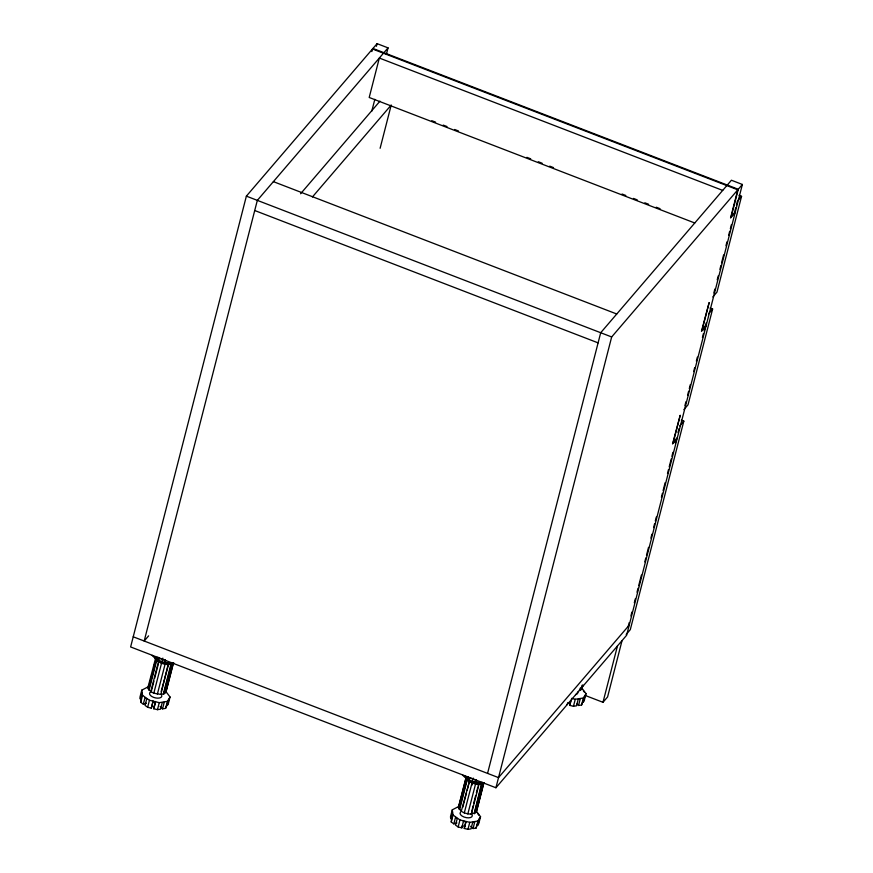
<?xml version="1.0" encoding="UTF-8"?>
<svg xmlns="http://www.w3.org/2000/svg" width="873" height="873" viewBox="0 0 873 873"><rect width="100%" height="100%" fill="white"/><g stroke="black" fill="none" stroke-linecap="round" stroke-linejoin="round"><path stroke-width="1.31" d="M147.515 687.149L141.775 690.15L139.975 697.156L140.269 699.109L141.928 692.638L140.739 702.339L143.336 704.195L144.994 697.723L146.719 698.957L145.06 705.428L147.646 707.283L151.335 708.178L153.081 700.888M165.968 691.623L170.049 697.003L168.249 704.009L167.256 705.646L168.926 699.175L165.608 708.374L162.553 708.854L164.211 702.383L162.192 702.71L160.523 709.182L157.467 709.662L153.779 708.767L155.525 701.477M458.009 806.838L452.279 809.838L450.479 816.844L450.763 818.798L452.421 812.327L451.243 822.028L453.84 823.883L455.499 817.412L457.212 818.645L455.553 825.116L458.15 826.971L461.839 827.866L462.254 825.76L464.698 826.349L464.283 828.455L467.972 829.35L471.027 828.87L472.686 822.399L474.716 822.071L473.046 828.542L476.101 828.062L479.419 818.863L477.76 825.334L478.753 823.708L480.554 816.692L476.472 811.312M581.953 688.24L586.034 693.631L584.244 700.637L583.24 702.274L584.91 695.803L581.593 704.991L578.537 705.482L580.196 699.011L578.177 699.328L576.518 705.799L573.463 706.279L569.774 705.395L570.855 700.692M386.346 54.475L388.038 47.873L377.081 43.65L246.372 196.141L130.623 646.948L495.919 787.752L626.628 635.26L742.377 184.465L731.421 180.231L600.7 332.733L487.56 773.391M140.739 702.339L142.539 695.334L141.775 690.15M153.954 681.06L151.258 691.558L148.672 689.746L147.853 687.793L155.874 657.162M149.479 684.017L150.483 680.067M151.16 677.437L152.175 673.498M153.866 666.917L154.881 662.978M150.396 681.005L151.411 677.055M148.672 689.746L156.714 658.417M149.174 689.659L156.933 659.41L155.623 657.544M152.142 655.35A15.714 7.671 14.4 0 0 157.293 659.431L157.893 657.129M160.85 694.439L163.775 693.937L171.817 662.607L168.544 662.782L160.85 694.439L153.812 693.206L150.767 691.645L159.399 658.013M154.63 678.43L158.34 664.004M147.646 707.283L149.447 700.266L142.539 695.334M153.812 693.206L161.68 662.662M157.216 658.329L158.81 660.315L161.854 661.876L162.847 658.133M151.335 708.178L153.004 701.706L155.449 702.296L153.779 708.767M165.379 659.923L164.779 662.236A15.714 7.671 14.4 0 0 172.592 663M157.358 694.188L165.226 663.644M161.167 691.492L168.62 664.189L165.128 663.927M157.467 709.662L159.268 702.656L167.409 701.357L170.049 697.003M163.415 693.609L170.955 664.255M166.416 687.324L167.43 683.384M168.096 680.754L170.115 672.887M170.792 670.257L172.145 665.008M166.667 686.931L165.652 690.87L166.263 691.034L173.334 663.48M167.332 684.301L172.723 663.316M173.214 663.382L165.674 692.736L163.775 693.937M165.608 708.374L167.409 701.357M371.843 51.562L372.498 48.997L737.794 189.812L730.559 217.988L735.142 212.63M376.405 46.291L377.081 43.65M371.778 111.198L374.833 99.326M380.115 148.29L391.213 105.044M451.243 822.028L453.043 815.022L452.279 809.838M469.521 780.997L461.26 811.333L458.358 807.481L466.117 777.232M466.368 776.85L458.936 805.779L459.547 805.954M460.311 802.396L461.326 798.446M462.003 795.816L463.017 791.866M463.683 789.236L465.713 781.346M462.919 792.793L463.934 788.854M459.165 809.435L466.935 779.185M459.667 809.347L467.208 779.993M468.386 776.817L467.688 779.229A10.061 4.911 14.4 0 0 481.427 782.939M475.72 783.332L467.852 813.876L471.355 814.127L479.397 782.797L472.358 781.564L469.303 780.004L469.892 777.701M462.766 807.307L466.477 792.87M467.153 790.251L469.292 781.892M458.15 826.971L459.951 819.954L453.043 815.022M461.26 811.333L464.305 812.894L472.173 782.35M472.358 781.564L473.242 778.105M472.206 784.947L472.882 782.317M461.839 827.866L463.585 820.576M483.096 782.688A15.714 7.671 14.4 0 1 475.283 781.924L475.872 779.611M464.698 826.349L465.691 822.464M464.283 828.455L465.942 821.984L463.498 821.395M471.355 814.127L473.013 805.932M473.69 803.313L475.709 795.434M476.385 792.815L477.738 787.566M478.066 786.246L478.535 784.456M467.972 829.35L469.772 822.344L477.902 821.046L480.554 816.692M483.707 783.07L476.167 812.425L474.268 813.625L481.449 783.943M474.268 813.625L482.038 783.365M476.571 808.322L475.567 812.261L476.167 812.425M478.939 799.133L479.943 795.194M480.619 792.575L482.638 784.707M479.179 798.74L476.156 810.559L476.756 810.722L483.828 783.168M479.855 796.121L482.889 784.314M476.101 828.062L477.902 821.046M495.919 787.752L611.667 336.956L742.377 184.465M569.774 705.395L571.095 700.211M573.463 706.279L575.263 699.273L583.393 697.985L586.034 693.631M579.399 690.227L580.436 687.935M582.062 685.25L581.058 689.19L581.658 689.354L582.673 685.425M582.924 685.032L582.247 687.651L581.636 687.488M581.593 704.991L583.393 697.985M585.226 695.465L602.992 702.307L617.462 645.965M622.045 640.607L607.575 696.96L602.992 702.307M672.996 443.419L680.231 415.242L672.537 443.953L677.121 438.595M701.936 330.714L709.171 302.538L701.477 331.249L706.061 325.902M731.017 217.453L738.252 189.277L372.957 48.462M628.2 626.541L629.215 622.591M630.906 615.989L631.921 612.028M634.3 602.796L635.315 598.834M637.006 592.232L638.021 588.282M638.698 585.641L641.415 575.078M644.798 561.885L645.813 557.923M646.5 555.283L648.53 547.371M650.898 538.128L651.913 534.178M653.615 527.576L654.63 523.614M655.307 520.974L656.321 517.023M661.407 497.228L662.421 493.267M663.098 490.626L665.128 482.714M667.496 473.472L668.522 469.51M669.198 466.869L671.228 458.958M671.904 456.317L672.919 452.356M675.298 443.124L676.313 439.163M678.005 432.561L679.019 428.61M684.901 405.694L685.916 401.755M687.597 395.196L688.611 391.257M689.288 388.627L690.292 384.687M693.664 371.571L694.679 367.631M696.359 361.073L697.374 357.133M702.427 337.447L703.442 333.519M704.107 330.889L706.137 323.021M713.841 292.99L714.856 289.05M717.213 279.862L718.217 275.933M719.909 269.364L720.912 265.436M721.589 262.806L723.608 254.938M725.976 245.75L726.98 241.81M728.671 235.252L729.675 231.312M730.352 228.693L731.367 224.754M734.728 211.626L735.743 207.687M736.419 205.068L737.423 201.128L741.559 196.316L739.016 195.334M681.289 420.175L683.821 421.146L630.295 629.651L626.17 634.464M710.076 308.038L712.619 309.02L688.022 404.81L683.897 409.623M741.559 196.316L716.962 292.106L712.826 296.929M161.854 661.876L168.904 663.109M464.305 812.894L467.852 813.876M157.293 659.431L158.526 657.893L166.012 660.697M475.283 781.924L476.516 780.386L469.019 777.581L467.797 779.12A15.714 7.671 14.4 0 1 462.635 775.038M388.038 47.873L257.328 200.364L144.187 641.022L148.606 635.871M300.596 193.762L379.973 101.148M312.436 196.949L390.929 105.371M731.29 216.362L735.415 211.55M708.494 313.833L712.619 309.02M702.208 329.634L706.344 324.811M679.696 425.969L683.821 421.146M673.279 442.327L677.404 437.515M629.237 625.123L498.516 777.614L133.231 636.799M579.759 690.554L581.658 689.354M143.336 704.195L146.402 703.245M453.84 823.883L456.906 822.933M469.303 780.004L467.71 778.018M470.994 813.8L473.919 813.298M475.621 783.616L478.764 783.55M571.575 698.378L575.263 699.273M570.189 703.278L567.745 702.689L567.046 704.729M149.447 700.266L159.268 702.656M151.76 706.061L154.194 706.661M459.951 819.954L469.772 822.344M148.443 686.091L149.043 686.265M147.853 687.793L148.465 687.968M458.358 807.481L458.958 807.656M722.702 190.401L379.329 58.044L369.203 97.481L694.766 222.986M431.797 120.692L435.594 122.155M443.211 125.09L447.009 126.552M454.626 129.488L458.423 130.95M526.91 157.347L530.708 158.821M538.325 161.756L542.122 163.218M549.739 166.154L553.537 167.616M622.023 194.013L625.821 195.487M633.438 198.411L637.235 199.884M644.841 202.809L648.65 204.282M656.256 207.217L660.064 208.68M273.38 181.639L616.753 314.007M246.372 196.141L611.667 336.956M254.72 210.513L598.103 342.871M469.03 781.084L472.075 782.634M482.322 782.295L479.397 782.797M576.922 703.954L578.537 705.482M470.623 826.262L473.046 828.542M160.119 706.573L162.553 708.854M155.961 658.155L157.195 659.541A10.061 4.911 14.4 0 0 172.778 662.705M583.35 690.805L584.364 692.147M477.858 813.865L478.873 815.207M161.723 695.465A6.286 3.066 14.4 0 1 155.874 697.985A6.286 3.066 14.4 0 1 149.567 693.326M149.927 692.595A6.286 3.066 14.4 0 1 150.68 692.016M173.825 662.913A10.061 4.911 14.4 0 1 163.349 663.851A10.061 4.911 14.4 0 1 155.067 657.838M577.719 692.082A6.286 3.066 14.4 0 1 575.547 694.613M471.758 814.28A6.286 3.066 14.4 0 1 466.368 817.674A6.286 3.066 14.4 0 1 460.431 812.283M484.319 782.601A10.061 4.911 14.4 0 1 472.599 783.157A10.061 4.911 14.4 0 1 465.615 776.228"/></g></svg>
